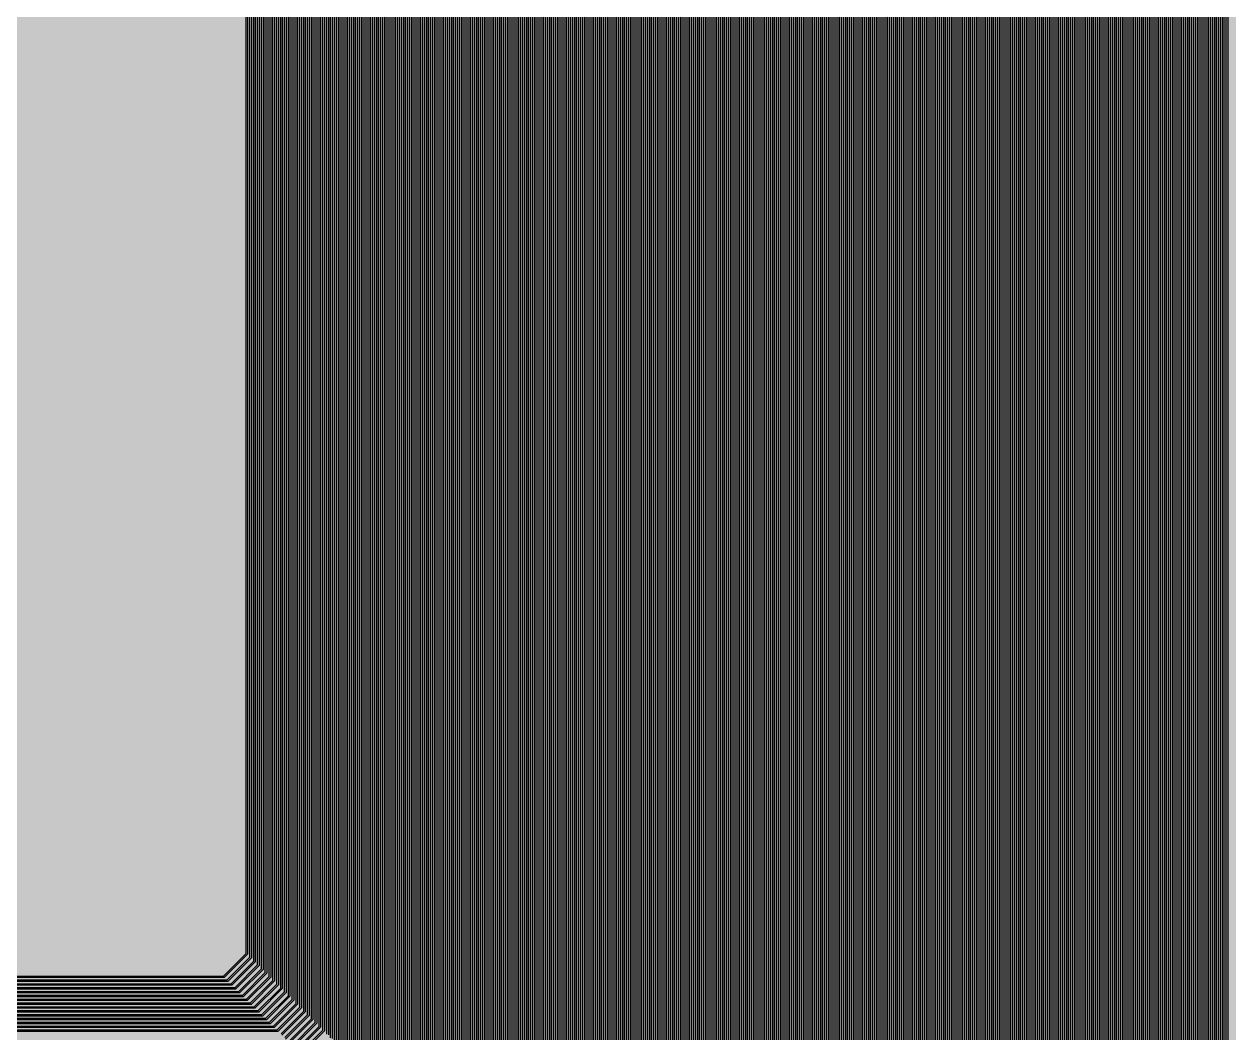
# Model space of a CAD drawing. Header units: metres. Extents: x -7220 to 10980, y -29667 to 1833.
# Drawn here: x 313 to 1880, y -19165 to -17853 of the extents above; entities that cross this region are included whole.
import ezdxf

# ---------------------------------------------------------------- set-up
doc = ezdxf.new("R2010")
doc.units = ezdxf.units.M
doc.layers.add('Metal1', color=4, linetype='CONTINUOUS')
doc.layers.add('Polyimide', color=7, linetype='CONTINUOUS')

msp = doc.modelspace()

# ---------------------------------------------------------------- hatches: boundary and pattern name
at = {"layer": 'Polyimide'}
msp.add_hatch(color=7, dxfattribs=at).paths.add_polyline_path([(4099.4, -13861.6), (4142.6, -14152.8), (4214.2, -14438.4), (4313.4, -14715.5), (4439.2, -14981.7), (4590.6, -15234.2), (4766, -15470.7), (4963.7, -15688.8), (5181.8, -15886.5), (5418.3, -16061.9), (5670.8, -16213.3), (5936.9, -16339.1), (6214.1, -16438.3), (6499.7, -16509.9), (6790.9, -16553.1), (7085, -16567.5), (9980.4, -16567.5), (10058.8, -16571.4), (10136.4, -16582.9), (10212.6, -16601.9), (10286.5, -16628.4), (10357.5, -16662), (10424.8, -16702.3), (10487.9, -16749.1), (10546.1, -16801.8), (10598.8, -16860), (10645.6, -16923), (10685.9, -16990.4), (10719.5, -17061.4), (10745.9, -17135.3), (10765, -17211.4), (10776.5, -17289.1), (10780.4, -17367.5), (10780.4, -21957.3), (10741.6, -22012.9), (10706, -22070.6), (10673.6, -22130.1), (10644.5, -22191.4), (10618.9, -22254.2), (10596.8, -22318.2), (10578.3, -22383.5), (10563.4, -22449.6), (10552.2, -22516.5), (10544.7, -22583.8), (10541, -22651.5), (10541, -22719.3), (10544.7, -22787), (10552.2, -22854.4), (10563.4, -22921.2), (10578.3, -22987.4), (10596.8, -23052.6), (10618.9, -23116.7), (10644.5, -23179.5), (10673.6, -23240.7), (10706, -23300.3), (10741.6, -23357.9), (10780.4, -23413.5), (10780.4, -28667.5), (10776.5, -28745.9), (10765, -28823.6), (10745.9, -28899.7), (10719.5, -28973.6), (10685.9, -29044.6), (10645.6, -29112), (10598.8, -29175), (10546.1, -29233.2), (10487.9, -29285.9), (10424.8, -29332.7), (10357.5, -29373), (10286.5, -29406.6), (10212.6, -29433.1), (10136.4, -29452.1), (10058.8, -29463.6), (9980.4, -29467.5), (-6219.6, -29467.5), (-6298, -29463.6), (-6375.7, -29452.1), (-6451.9, -29433.1), (-6525.8, -29406.6), (-6596.7, -29373), (-6664.1, -29332.7), (-6727.1, -29285.9), (-6785.3, -29233.2), (-6838, -29175), (-6884.8, -29112), (-6925.2, -29044.6), (-6958.7, -28973.6), (-6985.2, -28899.7), (-7004.3, -28823.6), (-7015.8, -28745.9), (-7019.6, -28667.5), (-7019.6, -23426.3), (-6979.4, -23370.1), (-6942.3, -23311.6), (-6908.7, -23251.2), (-6878.5, -23189), (-6851.8, -23125.1), (-6828.8, -23059.9), (-6809.5, -22993.4), (-6794, -22926), (-6782.4, -22857.8), (-6774.6, -22789.1), (-6770.7, -22720), (-6770.7, -22650.8), (-6774.6, -22581.8), (-6782.4, -22513), (-6794, -22444.8), (-6809.5, -22377.4), (-6828.8, -22311), (-6851.8, -22245.7), (-6878.5, -22181.9), (-6908.7, -22119.7), (-6942.3, -22059.2), (-6979.4, -22000.8), (-7019.6, -21944.5), (-7019.6, -17367.5), (-7015.8, -17289.1), (-7004.3, -17211.4), (-6985.2, -17135.3), (-6958.7, -17061.4), (-6925.2, -16990.4), (-6884.8, -16923), (-6838, -16860), (-6785.3, -16801.8), (-6727.1, -16749.1), (-6664.1, -16702.3), (-6596.7, -16662), (-6525.8, -16628.4), (-6451.9, -16601.9), (-6375.7, -16582.9), (-6298, -16571.4), (-6219.6, -16567.5), (-3314, -16567.5), (-3019.9, -16553.1), (-2728.7, -16509.9), (-2443.1, -16438.3), (-2165.9, -16339.1), (-1899.8, -16213.3), (-1647.3, -16061.9), (-1410.8, -15886.5), (-1192.7, -15688.8), (-995, -15470.7), (-819.6, -15234.2), (-668.2, -14981.7), (-542.4, -14715.5), (-443.2, -14438.4), (-371.6, -14152.8), (-328.4, -13861.6), (-314, -13567.5), (-314, -13373.5), (-317.5, -13328.1), (-327.7, -13283.8), (-344.6, -13241.5), (-367.6, -13202.3), (-396.4, -13167), (-430.1, -13136.5), (-468, -13111.4), (-509.3, -13092.3), (-509.3, -13092.3), (-578.2, -13061.3), (-642.2, -13021.2), (-700.3, -12973), (-751.3, -12917.3), (-794.4, -12855.3), (-828.7, -12788.1), (-853.7, -12716.8), (-868.9, -12642.8), (-874, -12567.5), (-868.9, -12492.2), (-853.7, -12418.2), (-828.7, -12346.9), (-794.4, -12279.7), (-751.3, -12217.7), (-700.3, -12162), (-642.2, -12113.8), (-578.2, -12073.7), (-509.3, -12042.7), (-509.3, -12042.7), (-468, -12023.6), (-430.1, -11998.5), (-396.4, -11968), (-367.6, -11932.7), (-344.6, -11893.5), (-327.7, -11851.2), (-317.5, -11806.9), (-314, -11761.5), (-314, -11074.3), (-317.5, -11028.9), (-327.7, -10984.6), (-344.6, -10942.4), (-367.6, -10903.1), (-396.4, -10867.8), (-430.1, -10837.3), (-468, -10812.2), (-509.3, -10793.2), (-509.3, -10793.2), (-578.2, -10762.1), (-642.2, -10722.1), (-700.3, -10673.8), (-751.3, -10618.1), (-794.4, -10556.1), (-828.7, -10488.9), (-853.7, -10417.6), (-868.9, -10343.7), (-874, -10268.3), (-868.9, -10193), (-853.7, -10119), (-828.7, -10047.8), (-794.4, -9980.5), (-751.3, -9918.5), (-700.3, -9862.9), (-642.2, -9814.6), (-578.2, -9774.6), (-509.3, -9743.5), (-509.3, -9743.5), (-468, -9724.5), (-430.1, -9699.4), (-396.4, -9668.8), (-367.6, -9633.5), (-344.6, -9594.3), (-327.7, -9552), (-317.5, -9507.7), (-314, -9462.4), (-314, -8775.1), (-317.5, -8729.8), (-327.7, -8685.5), (-344.6, -8643.2), (-367.6, -8604), (-396.4, -8568.7), (-430.1, -8538.1), (-468, -8513), (-509.3, -8494), (-509.3, -8494), (-578.2, -8462.9), (-642.2, -8422.9), (-700.3, -8374.6), (-751.3, -8319), (-794.4, -8257), (-828.7, -8189.7), (-853.7, -8118.5), (-868.9, -8044.5), (-874, -7969.2), (-868.9, -7893.8), (-853.7, -7819.9), (-828.7, -7748.6), (-794.4, -7681.4), (-751.3, -7619.4), (-700.3, -7563.7), (-642.2, -7515.4), (-578.2, -7475.4), (-509.3, -7444.3), (-509.3, -7444.3), (-468, -7425.3), (-430.1, -7400.2), (-396.4, -7369.7), (-367.6, -7334.4), (-344.6, -7295.1), (-327.7, -7252.9), (-317.5, -7208.6), (-314, -7163.2), (-314, -6476), (-317.5, -6430.6), (-327.7, -6386.3), (-344.6, -6344), (-367.6, -6304.8), (-396.4, -6269.5), (-430.1, -6239), (-468, -6213.9), (-509.3, -6194.8), (-509.3, -6194.8), (-578.2, -6163.8), (-642.2, -6123.7), (-700.3, -6075.5), (-751.3, -6019.8), (-794.4, -5957.8), (-828.7, -5890.6), (-853.7, -5819.3), (-868.9, -5745.3), (-874, -5670), (-868.9, -5594.7), (-853.7, -5520.7), (-828.7, -5449.4), (-794.4, -5382.2), (-751.3, -5320.2), (-700.3, -5264.5), (-642.2, -5216.3), (-578.2, -5176.2), (-509.3, -5145.2), (-509.3, -5145.2), (-468, -5126.1), (-430.1, -5101), (-396.4, -5070.5), (-367.6, -5035.2), (-344.6, -4996), (-327.7, -4953.7), (-317.5, -4909.4), (-314, -4864), (-314, 380), (-314, 1532.5), (-269, 1532.5), (-268.8, 1525.6), (-268.1, 1518.8), (-267, 1512), (-265.4, 1505.3), (-263.4, 1498.7), (-261, 1492.3), (-258.2, 1486.1), (-254.9, 1480), (-251.3, 1474.2), (-247.3, 1468.6), (-242.9, 1463.3), (-238.2, 1458.3), (-233.2, 1453.6), (-227.9, 1449.2), (-222.3, 1445.2), (-216.5, 1441.6), (-210.4, 1438.3), (-204.2, 1435.5), (-197.8, 1433.1), (-191.2, 1431.1), (-184.5, 1429.5), (-177.7, 1428.4), (-170.9, 1427.7), (-164, 1427.5), (-157.1, 1427.7), (-150.3, 1428.4), (-143.5, 1429.5), (-136.8, 1431.1), (-130.2, 1433.1), (-123.8, 1435.5), (-117.6, 1438.3), (-111.5, 1441.6), (-105.7, 1445.2), (-100.1, 1449.2), (-94.8, 1453.6), (-89.8, 1458.3), (-85.1, 1463.3), (-80.7, 1468.6), (-76.7, 1474.2), (-73.1, 1480), (-69.8, 1486.1), (-67, 1492.3), (-64.6, 1498.7), (-62.6, 1505.3), (-61, 1512), (-59.9, 1518.8), (-59.2, 1525.6), (-59, 1532.5), (1786, 1532.5), (3835, 1532.5), (3835.2, 1539), (3835.9, 1545.6), (3836.9, 1552), (3838.4, 1558.4), (3840.3, 1564.6), (3842.6, 1570.8), (3845.3, 1576.7), (3848.4, 1582.5), (3851.9, 1588.1), (3855.7, 1593.4), (3859.8, 1598.4), (3864.3, 1603.2), (3869.1, 1607.7), (3874.1, 1611.8), (3879.4, 1615.6), (3885, 1619.1), (3890.8, 1622.2), (3896.7, 1624.9), (3902.9, 1627.2), (3909.1, 1629.1), (3915.5, 1630.6), (3921.9, 1631.6), (3928.5, 1632.3), (3935, 1632.5), (3941.5, 1632.3), (3948.1, 1631.6), (3954.5, 1630.6), (3960.9, 1629.1), (3967.1, 1627.2), (3973.3, 1624.9), (3979.2, 1622.2), (3985, 1619.1), (3990.6, 1615.6), (3995.9, 1611.8), (4000.9, 1607.7), (4005.7, 1603.2), (4010.2, 1598.4), (4014.3, 1593.4), (4018.1, 1588.1), (4021.6, 1582.5), (4024.7, 1576.7), (4027.4, 1570.8), (4029.7, 1564.6), (4031.6, 1558.4), (4033.1, 1552), (4034.1, 1545.6), (4034.8, 1539), (4035, 1532.5), (4085, 1532.5), (4085, 380), (4085, 330), (4085, -4864), (4088.5, -4909.4), (4098.7, -4953.7), (4115.6, -4996), (4138.6, -5035.2), (4167.4, -5070.5), (4201.1, -5101), (4239, -5126.1), (4280.3, -5145.2), (4280.3, -5145.2), (4349.2, -5176.2), (4413.2, -5216.3), (4471.3, -5264.5), (4522.3, -5320.2), (4565.4, -5382.2), (4599.7, -5449.4), (4624.7, -5520.7), (4639.9, -5594.7), (4645, -5670), (4639.9, -5745.3), (4624.7, -5819.3), (4599.7, -5890.6), (4565.4, -5957.8), (4522.3, -6019.8), (4471.3, -6075.5), (4413.2, -6123.7), (4349.2, -6163.8), (4280.3, -6194.8), (4239, -6213.9), (4201.1, -6239), (4167.4, -6269.5), (4138.6, -6304.8), (4115.6, -6344), (4098.7, -6386.3), (4088.5, -6430.6), (4085, -6476), (4085, -13567.5), (4099.4, -13861.6)])

# ---------------------------------------------------------------- linework, layer by layer
at = {"layer": 'Metal1'}
for points in [[(673.9, -17704.2), (673.9, -18191.7), (673.9, -19132.9), (643.3, -19163.5), (-5772.5, -19163.5)], [(-5771.7, -19161.5), (642.5, -19161.5), (671.9, -19132.1), (671.9, -18191.7), (671.9, -17704.2)], [(668.9, -17704.2), (668.9, -18191.7), (668.9, -19127.9), (638.3, -19158.5), (-5767.5, -19158.5)], [(-5766.7, -19156.5), (637.5, -19156.5), (666.9, -19127.1), (666.9, -18191.7), (666.9, -17704.2)], [(663.9, -17704.2), (663.9, -18191.7), (663.9, -19122.9), (633.3, -19153.5), (-5762.5, -19153.5)], [(-5761.7, -19151.5), (632.5, -19151.5), (661.9, -19122.1), (661.9, -18191.7), (661.9, -17704.2)], [(658.9, -17704.2), (658.9, -18191.7), (658.9, -19117.9), (628.3, -19148.5), (-5757.5, -19148.5)], [(-5756.7, -19146.5), (627.5, -19146.5), (656.9, -19117.1), (656.9, -18191.7), (656.9, -17704.2)], [(653.9, -17704.2), (653.9, -18191.7), (653.9, -19112.9), (623.3, -19143.5), (-5752.5, -19143.5)], [(-5751.7, -19141.5), (622.5, -19141.5), (651.9, -19112.1), (651.9, -18191.7), (651.9, -17704.2)], [(648.9, -17704.2), (648.9, -18191.7), (648.9, -19107.9), (618.3, -19138.5), (-5747.5, -19138.5)], [(-5746.7, -19136.5), (617.5, -19136.5), (646.9, -19107.1), (646.9, -18191.7), (646.9, -17704.2)], [(643.9, -17704.2), (643.9, -18191.7), (643.9, -19102.9), (613.3, -19133.5), (-5742.5, -19133.5)], [(-5741.7, -19131.5), (612.5, -19131.5), (641.9, -19102.1), (641.9, -18191.7), (641.9, -17704.2)], [(638.9, -17704.2), (638.9, -18191.7), (638.9, -19097.9), (608.3, -19128.5), (-5737.5, -19128.5)], [(-5736.7, -19126.5), (607.5, -19126.5), (636.9, -19097.1), (636.9, -18191.7), (636.9, -17704.2)], [(633.9, -17704.2), (633.9, -18191.7), (633.9, -19092.9), (603.3, -19123.5), (-5732.5, -19123.5)], [(-5731.7, -19121.5), (602.5, -19121.5), (631.9, -19092.1), (631.9, -18191.7), (631.9, -17704.2)], [(628.9, -17704.2), (628.9, -18191.7), (628.9, -19087.9), (598.3, -19118.5), (-5727.5, -19118.5)], [(-5726.7, -19116.5), (597.5, -19116.5), (626.9, -19087.1), (626.9, -18191.7), (626.9, -17704.2)], [(623.9, -17704.2), (623.9, -18191.7), (623.9, -19082.9), (593.3, -19113.5), (-5722.5, -19113.5)], [(-5721.7, -19111.5), (592.5, -19111.5), (621.9, -19082.1), (621.9, -18191.7), (621.9, -17704.2)], [(618.9, -17704.2), (618.9, -18191.7), (618.9, -19077.9), (588.3, -19108.5), (-5717.5, -19108.5)], [(-5716.7, -19106.5), (587.5, -19106.5), (616.9, -19077.1), (616.9, -18191.7), (616.9, -17704.2)], [(613.9, -17704.2), (613.9, -18191.7), (613.9, -19072.9), (583.3, -19103.5), (-5712.5, -19103.5)], [(-5711.7, -19101.5), (582.5, -19101.5), (611.9, -19072.1), (611.9, -18191.7), (611.9, -17704.2)], [(608.9, -17704.2), (608.9, -18191.7), (608.9, -19067.9), (578.3, -19098.5), (-5707.5, -19098.5)], [(-5706.7, -19096.5), (577.5, -19096.5), (606.9, -19067.1), (606.9, -18191.7), (606.9, -17704.2)], [(603.9, -17704.2), (603.9, -18191.7), (603.9, -19062.9), (573.3, -19093.5), (-5702.5, -19093.5)], [(-5701.7, -19091.5), (572.5, -19091.5), (601.9, -19062.1), (601.9, -18191.7), (601.9, -17704.2)], [(647.5, -19166.5), (676.9, -19137.1), (676.9, -18191.7), (676.9, -17704.2)], [(678.9, -17704.2), (678.9, -18191.7), (678.9, -19137.9), (648.3, -19168.5)], [(652.5, -19171.5), (681.9, -19142.1), (681.9, -18191.7), (681.9, -17704.2)], [(683.9, -17704.2), (683.9, -18191.7), (683.9, -19142.9), (653.3, -19173.5)], [(657.5, -19176.5), (686.9, -19147.1), (686.9, -18191.7), (686.9, -17704.2)], [(688.9, -17704.2), (688.9, -18191.7), (688.9, -19147.9), (658.3, -19178.5)], [(662.5, -19181.5), (691.9, -19152.1), (691.9, -18191.7), (691.9, -17704.2)], [(693.9, -17704.2), (693.9, -18191.7), (693.9, -19152.9), (663.3, -19183.5)], [(667.5, -19186.5), (696.9, -19157.1), (696.9, -18191.7), (696.9, -17704.2)], [(698.9, -17704.2), (698.9, -18191.7), (698.9, -19157.9), (668.3, -19188.5)], [(672.5, -19191.5), (701.9, -19162.1), (701.9, -18191.7), (701.9, -17704.2)], [(703.9, -17704.2), (703.9, -18191.7), (703.9, -19162.9), (673.3, -19193.5)], [(706.9, -19167.1), (706.9, -18191.7), (706.9, -17704.2)], [(708.9, -17704.2), (708.9, -18191.7), (708.9, -19167.9)], [(711.9, -19172.1), (711.9, -18191.7), (711.9, -17704.2)], [(713.9, -17704.2), (713.9, -18191.7), (713.9, -19172.9)], [(716.9, -19177.1), (716.9, -18191.7), (716.9, -17704.2)], [(718.9, -17704.2), (718.9, -18191.7), (718.9, -19177.9)], [(721.9, -19182.1), (721.9, -18191.7), (721.9, -17704.2)], [(723.9, -17704.2), (723.9, -18191.7), (723.9, -19182.9)], [(726.9, -19187.1), (726.9, -18191.7), (726.9, -17704.2)], [(728.9, -17704.2), (728.9, -18191.7), (728.9, -19187.9)], [(731.9, -19192.1), (731.9, -18191.7), (731.9, -17704.2)], [(733.9, -17704.2), (733.9, -18191.7), (733.9, -19192.9)], [(736.9, -19197.1), (736.9, -18191.7), (736.9, -17704.2)], [(738.9, -17704.2), (738.9, -18191.7), (738.9, -19197.9)], [(741.9, -19202.1), (741.9, -18191.7), (741.9, -17704.2)], [(743.9, -17704.2), (743.9, -18191.7), (743.9, -19202.9)], [(746.9, -19207.1), (746.9, -18191.7), (746.9, -17704.2)], [(748.9, -17704.2), (748.9, -18191.7), (748.9, -19207.9)], [(751.9, -19212.1), (751.9, -18191.7), (751.9, -17704.2)], [(753.9, -17704.2), (753.9, -18191.7), (753.9, -19212.9)], [(756.9, -19217.1), (756.9, -18191.7), (756.9, -17704.2)], [(758.9, -17704.2), (758.9, -18191.7), (758.9, -19217.9)], [(761.9, -19222.1), (761.9, -18191.7), (761.9, -17704.2)], [(763.9, -17704.2), (763.9, -18191.7), (763.9, -19222.9)], [(766.9, -19227.1), (766.9, -18191.7), (766.9, -17704.2)], [(768.9, -17704.2), (768.9, -18191.7), (768.9, -19227.9)], [(771.9, -19232.1), (771.9, -18191.7), (771.9, -17704.2)], [(773.9, -17704.2), (773.9, -18191.7), (773.9, -19232.9)], [(776.9, -19237.1), (776.9, -18191.7), (776.9, -17704.2)], [(778.9, -17704.2), (778.9, -18191.7), (778.9, -19237.9)], [(781.9, -19242.1), (781.9, -18191.7), (781.9, -17704.2)], [(783.9, -17704.2), (783.9, -18191.7), (783.9, -19242.9)], [(786.9, -19247.1), (786.9, -18191.7), (786.9, -17704.2)], [(788.9, -17704.2), (788.9, -18191.7), (788.9, -19247.9)], [(791.9, -19252.1), (791.9, -18191.7), (791.9, -17704.2)], [(793.9, -17704.2), (793.9, -18191.7), (793.9, -19252.9)], [(796.9, -19257.1), (796.9, -18191.7), (796.9, -17704.2)], [(798.9, -17704.2), (798.9, -18191.7), (798.9, -19257.9)], [(801.9, -19262.1), (801.9, -18191.7), (801.9, -17704.2)], [(803.9, -17704.2), (803.9, -18191.7), (803.9, -19262.9)], [(806.9, -19267.1), (806.9, -18191.7), (806.9, -17704.2)], [(808.9, -17704.2), (808.9, -18191.7), (808.9, -19267.9)], [(811.9, -19272.1), (811.9, -18191.7), (811.9, -17704.2)], [(813.9, -17704.2), (813.9, -18191.7), (813.9, -19272.9)], [(816.9, -19277.1), (816.9, -18191.7), (816.9, -17704.2)], [(818.9, -17704.2), (818.9, -18191.7), (818.9, -19277.9)], [(821.9, -19282.1), (821.9, -18191.7), (821.9, -17704.2)], [(823.9, -17704.2), (823.9, -18191.7), (823.9, -19282.9)], [(826.9, -19287.1), (826.9, -18191.7), (826.9, -17704.2)], [(828.9, -17704.2), (828.9, -18191.7), (828.9, -19287.9)], [(831.9, -19292.1), (831.9, -18191.7), (831.9, -17704.2)], [(833.9, -17704.2), (833.9, -18191.7), (833.9, -19292.9)], [(836.9, -19297.1), (836.9, -18191.7), (836.9, -17704.2)], [(838.9, -17704.2), (838.9, -18191.7), (838.9, -19297.9)], [(841.9, -19302.1), (841.9, -18191.7), (841.9, -17704.2)], [(843.9, -17704.2), (843.9, -18191.7), (843.9, -19302.9)], [(846.9, -19307.1), (846.9, -18191.7), (846.9, -17704.2)], [(848.9, -17704.2), (848.9, -18191.7), (848.9, -19307.9)], [(851.9, -19312.1), (851.9, -18191.7), (851.9, -17704.2)], [(853.9, -17704.2), (853.9, -18191.7), (853.9, -19312.9)], [(856.9, -19317.1), (856.9, -18191.7), (856.9, -17704.2)], [(858.9, -17704.2), (858.9, -18191.7), (858.9, -19317.9)], [(861.9, -19322.1), (861.9, -18191.7), (861.9, -17704.2)], [(863.9, -17704.2), (863.9, -18191.7), (863.9, -19322.9)], [(866.9, -19327.1), (866.9, -18191.7), (866.9, -17704.2)], [(868.9, -17704.2), (868.9, -18191.7), (868.9, -19327.9)], [(871.9, -19332.1), (871.9, -18191.7), (871.9, -17704.2)], [(873.9, -17704.2), (873.9, -18191.7), (873.9, -19332.9)], [(876.9, -19337.1), (876.9, -18191.7), (876.9, -17704.2)], [(878.9, -17704.2), (878.9, -18191.7), (878.9, -19337.9)], [(881.9, -19342.1), (881.9, -18191.7), (881.9, -17704.2)], [(883.9, -17704.2), (883.9, -18191.7), (883.9, -19342.9)], [(886.9, -19347.1), (886.9, -18191.7), (886.9, -17704.2)], [(888.9, -17704.2), (888.9, -18191.7), (888.9, -19347.9)], [(891.9, -19352.1), (891.9, -18191.7), (891.9, -17704.2)], [(893.9, -17704.2), (893.9, -18191.7), (893.9, -19352.9)], [(896.9, -19357.1), (896.9, -18191.7), (896.9, -17704.2)], [(898.9, -17704.2), (898.9, -18191.7), (898.9, -19357.9)], [(901.9, -19362.1), (901.9, -18191.7), (901.9, -17704.2)], [(903.9, -17704.2), (903.9, -18191.7), (903.9, -19362.9)], [(906.9, -19367.1), (906.9, -18191.7), (906.9, -17704.2)], [(908.9, -17704.2), (908.9, -18191.7), (908.9, -19367.9)], [(911.9, -19372.1), (911.9, -18191.7), (911.9, -17704.2)], [(913.9, -17704.2), (913.9, -18191.7), (913.9, -19372.9)], [(916.9, -19377.1), (916.9, -18191.7), (916.9, -17704.2)], [(918.9, -17704.2), (918.9, -18191.7), (918.9, -19377.9)], [(921.9, -22062.1), (921.9, -18191.7), (921.9, -17704.2)], [(923.9, -17704.2), (923.9, -18191.7), (923.9, -22062.9)], [(926.9, -22067.1), (926.9, -18191.7), (926.9, -17704.2)], [(928.9, -17704.2), (928.9, -18191.7), (928.9, -22067.9)], [(931.9, -22072.1), (931.9, -18191.7), (931.9, -17704.2)], [(933.9, -17704.2), (933.9, -18191.7), (933.9, -22072.9)], [(936.9, -22077.1), (936.9, -18191.7), (936.9, -17704.2)], [(938.9, -17704.2), (938.9, -18191.7), (938.9, -22077.9)], [(941.9, -22082.1), (941.9, -18191.7), (941.9, -17704.2)], [(943.9, -17704.2), (943.9, -18191.7), (943.9, -22082.9)], [(946.9, -22087.1), (946.9, -18191.7), (946.9, -17704.2)], [(948.9, -17704.2), (948.9, -18191.7), (948.9, -22087.9)], [(951.9, -22092.1), (951.9, -18191.7), (951.9, -17704.2)], [(953.9, -17704.2), (953.9, -18191.7), (953.9, -22092.9)], [(956.9, -22097.1), (956.9, -18191.7), (956.9, -17704.2)], [(958.9, -17704.2), (958.9, -18191.7), (958.9, -22097.9)], [(961.9, -22102.1), (961.9, -18191.7), (961.9, -17704.2)], [(963.9, -17704.2), (963.9, -18191.7), (963.9, -22102.9)], [(966.9, -22107.1), (966.9, -18191.7), (966.9, -17704.2)], [(968.9, -17704.2), (968.9, -18191.7), (968.9, -22107.9)], [(971.9, -22112.1), (971.9, -18191.7), (971.9, -17704.2)], [(973.9, -17704.2), (973.9, -18191.7), (973.9, -22112.9)], [(976.9, -22117.1), (976.9, -18191.7), (976.9, -17704.2)], [(978.9, -17704.2), (978.9, -18191.7), (978.9, -22117.9)], [(981.9, -22122.1), (981.9, -18191.7), (981.9, -17704.2)], [(983.9, -17704.2), (983.9, -18191.7), (983.9, -22122.9)], [(986.9, -22127.1), (986.9, -18191.7), (986.9, -17704.2)], [(988.9, -17704.2), (988.9, -18191.7), (988.9, -22127.9)], [(991.9, -22132.1), (991.9, -18191.7), (991.9, -17704.2)], [(993.9, -17704.2), (993.9, -18191.7), (993.9, -22132.9)], [(996.9, -22137.1), (996.9, -18191.7), (996.9, -17704.2)], [(998.9, -17704.2), (998.9, -18191.7), (998.9, -22137.9)], [(1001.9, -22142.1), (1001.9, -18191.7), (1001.9, -17704.2)], [(1003.9, -17704.2), (1003.9, -18191.7), (1003.9, -22142.9)], [(1006.9, -22147.1), (1006.9, -18191.7), (1006.9, -17704.2)], [(1008.9, -17704.2), (1008.9, -18191.7), (1008.9, -22147.9)], [(1011.9, -22152.1), (1011.9, -18191.7), (1011.9, -17704.2)], [(1013.9, -17704.2), (1013.9, -18191.7), (1013.9, -22152.9)], [(1016.9, -22157.1), (1016.9, -18191.7), (1016.9, -17704.2)], [(1018.9, -17704.2), (1018.9, -18191.7), (1018.9, -22157.9)], [(1021.9, -22162.1), (1021.9, -18191.7), (1021.9, -17704.2)], [(1023.9, -17704.2), (1023.9, -18191.7), (1023.9, -22162.9)], [(1026.9, -22167.1), (1026.9, -18191.7), (1026.9, -17704.2)], [(1028.9, -17704.2), (1028.9, -18191.7), (1028.9, -22167.9)], [(1031.9, -22172.1), (1031.9, -18191.7), (1031.9, -17704.2)], [(1033.9, -17704.2), (1033.9, -18191.7), (1033.9, -22172.9)], [(1036.9, -22177.1), (1036.9, -18191.7), (1036.9, -17704.2)], [(1038.9, -17704.2), (1038.9, -18191.7), (1038.9, -22177.9)], [(1041.9, -22182.1), (1041.9, -18191.7), (1041.9, -17704.2)], [(1043.9, -17704.2), (1043.9, -18191.7), (1043.9, -22182.9)], [(1046.9, -22187.1), (1046.9, -18191.7), (1046.9, -17704.2)], [(1048.9, -17704.2), (1048.9, -18191.7), (1048.9, -22187.9)], [(1051.9, -22192.1), (1051.9, -18191.7), (1051.9, -17704.2)], [(1053.9, -17704.2), (1053.9, -18191.7), (1053.9, -22192.9)], [(1056.9, -22197.1), (1056.9, -18191.7), (1056.9, -17704.2)], [(1058.9, -17704.2), (1058.9, -18191.7), (1058.9, -22197.9)], [(1061.9, -22202.1), (1061.9, -18191.7), (1061.9, -17704.2)], [(1063.9, -17704.2), (1063.9, -18191.7), (1063.9, -22202.9)], [(1066.9, -22207.1), (1066.9, -18191.7), (1066.9, -17704.2)], [(1068.9, -17704.2), (1068.9, -18191.7), (1068.9, -22207.9)], [(1071.9, -22212.1), (1071.9, -18191.7), (1071.9, -17704.2)], [(1073.9, -17704.2), (1073.9, -18191.7), (1073.9, -22212.9)], [(1076.9, -22217.1), (1076.9, -18191.7), (1076.9, -17704.2)], [(1078.9, -17704.2), (1078.9, -18191.7), (1078.9, -22217.9)], [(1081.9, -22222.1), (1081.9, -18191.7), (1081.9, -17704.2)], [(1083.9, -17704.2), (1083.9, -18191.7), (1083.9, -22222.9)], [(1086.9, -22227.1), (1086.9, -18191.7), (1086.9, -17704.2)], [(1088.9, -17704.2), (1088.9, -18191.7), (1088.9, -22227.9)], [(1091.9, -22232.1), (1091.9, -18191.7), (1091.9, -17704.2)], [(1093.9, -17704.2), (1093.9, -18191.7), (1093.9, -22232.9)], [(1096.9, -22237.1), (1096.9, -18191.7), (1096.9, -17704.2)], [(1098.9, -17704.2), (1098.9, -18191.7), (1098.9, -22237.9)], [(1101.9, -22242.1), (1101.9, -18191.7), (1101.9, -17704.2)], [(1103.9, -17704.2), (1103.9, -18191.7), (1103.9, -22242.9)], [(1106.9, -22247.1), (1106.9, -18191.7), (1106.9, -17704.2)], [(1108.9, -17704.2), (1108.9, -18191.7), (1108.9, -22247.9)], [(1111.9, -22252.1), (1111.9, -18191.7), (1111.9, -17704.2)], [(1113.9, -17704.2), (1113.9, -18191.7), (1113.9, -22252.9)], [(1116.9, -22257.1), (1116.9, -18191.7), (1116.9, -17704.2)], [(1118.9, -17704.2), (1118.9, -18191.7), (1118.9, -22257.9)], [(1121.9, -22262.1), (1121.9, -18191.7), (1121.9, -17704.2)], [(1123.9, -17704.2), (1123.9, -18191.7), (1123.9, -22262.9)], [(1126.9, -22267.1), (1126.9, -18191.7), (1126.9, -17704.2)], [(1128.9, -17704.2), (1128.9, -18191.7), (1128.9, -22267.9)], [(1131.9, -22272.1), (1131.9, -18191.7), (1131.9, -17704.2)], [(1133.9, -17704.2), (1133.9, -18191.7), (1133.9, -22272.9)], [(1136.9, -22277.1), (1136.9, -18191.7), (1136.9, -17704.2)], [(1138.9, -17704.2), (1138.9, -18191.7), (1138.9, -22277.9)], [(1141.9, -22282.1), (1141.9, -18191.7), (1141.9, -17704.2)], [(1143.9, -17704.2), (1143.9, -18191.7), (1143.9, -22282.9)], [(1146.9, -22287.1), (1146.9, -18191.7), (1146.9, -17704.2)], [(1148.9, -17704.2), (1148.9, -18191.7), (1148.9, -22287.9)], [(1151.9, -22292.1), (1151.9, -18191.7), (1151.9, -17704.2)], [(1153.9, -17704.2), (1153.9, -18191.7), (1153.9, -22292.9)], [(1156.9, -22297.1), (1156.9, -18191.7), (1156.9, -17704.2)], [(1158.9, -17704.2), (1158.9, -18191.7), (1158.9, -22297.9)], [(1161.9, -22302.1), (1161.9, -18191.7), (1161.9, -17704.2)], [(1163.9, -17704.2), (1163.9, -18191.7), (1163.9, -22302.9)], [(1166.9, -22307.1), (1166.9, -18191.7), (1166.9, -17704.2)], [(1168.9, -17704.2), (1168.9, -18191.7), (1168.9, -22307.9)], [(1171.9, -22312.1), (1171.9, -18191.7), (1171.9, -17704.2)], [(1173.9, -17704.2), (1173.9, -18191.7), (1173.9, -22312.9)], [(1176.9, -22317.1), (1176.9, -18191.7), (1176.9, -17704.2)], [(1178.9, -17704.2), (1178.9, -18191.7), (1178.9, -22317.9)], [(1181.9, -22322.1), (1181.9, -18191.7), (1181.9, -17704.2)], [(1183.9, -17704.2), (1183.9, -18191.7), (1183.9, -22322.9)], [(1186.9, -22327.1), (1186.9, -18191.7), (1186.9, -17704.2)], [(1188.9, -17704.2), (1188.9, -18191.7), (1188.9, -22327.9)], [(1191.9, -22332.1), (1191.9, -18191.7), (1191.9, -17704.2)], [(1193.9, -17704.2), (1193.9, -18191.7), (1193.9, -22332.9)], [(1196.9, -22337.1), (1196.9, -18191.7), (1196.9, -17704.2)], [(1198.9, -17704.2), (1198.9, -18191.7), (1198.9, -22337.9)], [(1201.9, -22342.1), (1201.9, -18191.7), (1201.9, -17704.2)], [(1203.9, -17704.2), (1203.9, -18191.7), (1203.9, -22342.9)], [(1206.9, -22347.1), (1206.9, -18191.7), (1206.9, -17704.2)], [(1208.9, -17704.2), (1208.9, -18191.7), (1208.9, -22347.9)], [(1211.9, -22352.1), (1211.9, -18191.7), (1211.9, -17704.2)], [(1213.9, -17704.2), (1213.9, -18191.7), (1213.9, -22352.9)], [(1216.9, -22357.1), (1216.9, -18191.7), (1216.9, -17704.2)], [(1218.9, -17704.2), (1218.9, -18191.7), (1218.9, -22357.9)], [(1221.9, -22362.1), (1221.9, -18191.7), (1221.9, -17704.2)], [(1223.9, -17704.2), (1223.9, -18191.7), (1223.9, -22362.9)], [(1226.9, -22367.1), (1226.9, -18191.7), (1226.9, -17704.2)], [(1228.9, -17704.2), (1228.9, -18191.7), (1228.9, -22367.9)], [(1231.9, -22372.1), (1231.9, -18191.7), (1231.9, -17704.2)], [(1233.9, -17704.2), (1233.9, -18191.7), (1233.9, -22372.9)], [(1236.9, -22377.1), (1236.9, -18191.7), (1236.9, -17704.2)], [(1238.9, -17704.2), (1238.9, -18191.7), (1238.9, -22377.9)], [(1241.9, -25062.1), (1241.9, -18191.7), (1241.9, -17704.2)], [(1243.9, -17704.2), (1243.9, -18191.7), (1243.9, -25062.9)], [(1246.9, -25067.1), (1246.9, -18191.7), (1246.9, -17704.2)], [(1248.9, -17704.2), (1248.9, -18191.7), (1248.9, -25067.9)], [(1251.9, -25072.1), (1251.9, -18191.7), (1251.9, -17704.2)], [(1253.9, -17704.2), (1253.9, -18191.7), (1253.9, -25072.9)], [(1256.9, -25077.1), (1256.9, -18191.7), (1256.9, -17704.2)], [(1258.9, -17704.2), (1258.9, -18191.7), (1258.9, -25077.9)], [(1261.9, -25082.1), (1261.9, -18191.7), (1261.9, -17704.2)], [(1263.9, -17704.2), (1263.9, -18191.7), (1263.9, -25082.9)], [(1266.9, -25087.1), (1266.9, -18191.7), (1266.9, -17704.2)], [(1268.9, -17704.2), (1268.9, -18191.7), (1268.9, -25087.9)], [(1271.9, -25092.1), (1271.9, -18191.7), (1271.9, -17704.2)], [(1273.9, -17704.2), (1273.9, -18191.7), (1273.9, -25092.9)], [(1276.9, -25097.1), (1276.9, -18191.7), (1276.9, -17704.2)], [(1278.9, -17704.2), (1278.9, -18191.7), (1278.9, -25097.9)], [(1281.9, -25102.1), (1281.9, -18191.7), (1281.9, -17704.2)], [(1283.9, -17704.2), (1283.9, -18191.7), (1283.9, -25102.9)], [(1286.9, -25107.1), (1286.9, -18191.7), (1286.9, -17704.2)], [(1288.9, -17704.2), (1288.9, -18191.7), (1288.9, -25107.9)], [(1291.9, -25112.1), (1291.9, -18191.7), (1291.9, -17704.2)], [(1293.9, -17704.2), (1293.9, -18191.7), (1293.9, -25112.9)], [(1296.9, -25117.1), (1296.9, -18191.7), (1296.9, -17704.2)], [(1298.9, -17704.2), (1298.9, -18191.7), (1298.9, -25117.9)], [(1301.9, -25122.1), (1301.9, -18191.7), (1301.9, -17704.2)], [(1303.9, -17704.2), (1303.9, -18191.7), (1303.9, -25122.9)], [(1306.9, -25127.1), (1306.9, -18191.7), (1306.9, -17704.2)], [(1308.9, -17704.2), (1308.9, -18191.7), (1308.9, -25127.9)], [(1311.9, -25132.1), (1311.9, -18191.7), (1311.9, -17704.2)], [(1313.9, -17704.2), (1313.9, -18191.7), (1313.9, -25132.9)], [(1316.9, -25137.1), (1316.9, -18191.7), (1316.9, -17704.2)], [(1318.9, -17704.2), (1318.9, -18191.7), (1318.9, -25137.9)], [(1321.9, -25142.1), (1321.9, -18191.7), (1321.9, -17704.2)], [(1323.9, -17704.2), (1323.9, -18191.7), (1323.9, -25142.9)], [(1326.9, -25147.1), (1326.9, -18191.7), (1326.9, -17704.2)], [(1328.9, -17704.2), (1328.9, -18191.7), (1328.9, -25147.9)], [(1331.9, -25152.1), (1331.9, -18191.7), (1331.9, -17704.2)], [(1333.9, -17704.2), (1333.9, -18191.7), (1333.9, -25152.9)], [(1336.9, -25157.1), (1336.9, -18191.7), (1336.9, -17704.2)], [(1338.9, -17704.2), (1338.9, -18191.7), (1338.9, -25157.9)], [(1341.9, -25162.1), (1341.9, -18191.7), (1341.9, -17704.2)], [(1343.9, -17704.2), (1343.9, -18191.7), (1343.9, -25162.9)], [(1346.9, -25167.1), (1346.9, -18191.7), (1346.9, -17704.2)], [(1348.9, -17704.2), (1348.9, -18191.7), (1348.9, -25167.9)], [(1351.9, -25172.1), (1351.9, -18191.7), (1351.9, -17704.2)], [(1353.9, -17704.2), (1353.9, -18191.7), (1353.9, -25172.9)], [(1356.9, -25177.1), (1356.9, -18191.7), (1356.9, -17704.2)], [(1358.9, -17704.2), (1358.9, -18191.7), (1358.9, -25177.9)], [(1361.9, -25182.1), (1361.9, -18191.7), (1361.9, -17704.2)], [(1363.9, -17704.2), (1363.9, -18191.7), (1363.9, -25182.9)], [(1366.9, -25187.1), (1366.9, -18191.7), (1366.9, -17704.2)], [(1368.9, -17704.2), (1368.9, -18191.7), (1368.9, -25187.9)], [(1371.9, -25192.1), (1371.9, -18191.7), (1371.9, -17704.2)], [(1373.9, -17704.2), (1373.9, -18191.7), (1373.9, -25192.9)], [(1376.9, -25197.1), (1376.9, -18191.7), (1376.9, -17704.2)], [(1378.9, -17704.2), (1378.9, -18191.7), (1378.9, -25197.9)], [(1381.9, -25202.1), (1381.9, -18191.7), (1381.9, -17704.2)], [(1383.9, -17704.2), (1383.9, -18191.7), (1383.9, -25202.9)], [(1386.9, -25207.1), (1386.9, -18191.7), (1386.9, -17704.2)], [(1388.9, -17704.2), (1388.9, -18191.7), (1388.9, -25207.9)], [(1391.9, -25212.1), (1391.9, -18191.7), (1391.9, -17704.2)], [(1393.9, -17704.2), (1393.9, -18191.7), (1393.9, -25212.9)], [(1396.9, -25217.1), (1396.9, -18191.7), (1396.9, -17704.2)], [(1398.9, -17704.2), (1398.9, -18191.7), (1398.9, -25217.9)], [(1401.9, -25222.1), (1401.9, -18191.7), (1401.9, -17704.2)], [(1403.9, -17704.2), (1403.9, -18191.7), (1403.9, -25222.9)], [(1406.9, -25227.1), (1406.9, -18191.7), (1406.9, -17704.2)], [(1408.9, -17704.2), (1408.9, -18191.7), (1408.9, -25227.9)], [(1411.9, -25232.1), (1411.9, -18191.7), (1411.9, -17704.2)], [(1413.9, -17704.2), (1413.9, -18191.7), (1413.9, -25232.9)], [(1416.9, -25237.1), (1416.9, -18191.7), (1416.9, -17704.2)], [(1418.9, -17704.2), (1418.9, -18191.7), (1418.9, -25237.9)], [(1421.9, -25242.1), (1421.9, -18191.7), (1421.9, -17704.2)], [(1423.9, -17704.2), (1423.9, -18191.7), (1423.9, -25242.9)], [(1426.9, -25247.1), (1426.9, -18191.7), (1426.9, -17704.2)], [(1428.9, -17704.2), (1428.9, -18191.7), (1428.9, -25247.9)], [(1431.9, -25252.1), (1431.9, -18191.7), (1431.9, -17704.2)], [(1433.9, -17704.2), (1433.9, -18191.7), (1433.9, -25252.9)], [(1436.9, -25257.1), (1436.9, -18191.7), (1436.9, -17704.2)], [(1438.9, -17704.2), (1438.9, -18191.7), (1438.9, -25257.9)], [(1441.9, -25262.1), (1441.9, -18191.7), (1441.9, -17704.2)], [(1443.9, -17704.2), (1443.9, -18191.7), (1443.9, -25262.9)], [(1446.9, -25267.1), (1446.9, -18191.7), (1446.9, -17704.2)], [(1448.9, -17704.2), (1448.9, -18191.7), (1448.9, -25267.9)], [(1451.9, -25272.1), (1451.9, -18191.7), (1451.9, -17704.2)], [(1453.9, -17704.2), (1453.9, -18191.7), (1453.9, -25272.9)], [(1456.9, -25277.1), (1456.9, -18191.7), (1456.9, -17704.2)], [(1458.9, -17704.2), (1458.9, -18191.7), (1458.9, -25277.9)], [(1461.9, -25282.1), (1461.9, -18191.7), (1461.9, -17704.2)], [(1463.9, -17704.2), (1463.9, -18191.7), (1463.9, -25282.9)], [(1466.9, -25287.1), (1466.9, -18191.7), (1466.9, -17704.2)], [(1468.9, -17704.2), (1468.9, -18191.7), (1468.9, -25287.9)], [(1471.9, -25292.1), (1471.9, -18191.7), (1471.9, -17704.2)], [(1473.9, -17704.2), (1473.9, -18191.7), (1473.9, -25292.9)], [(1476.9, -25297.1), (1476.9, -18191.7), (1476.9, -17704.2)], [(1478.9, -17704.2), (1478.9, -18191.7), (1478.9, -25297.9)], [(1481.9, -25302.1), (1481.9, -18191.7), (1481.9, -17704.2)], [(1483.9, -17704.2), (1483.9, -18191.7), (1483.9, -25302.9)], [(1486.9, -25307.1), (1486.9, -18191.7), (1486.9, -17704.2)], [(1488.9, -17704.2), (1488.9, -18191.7), (1488.9, -25307.9)], [(1491.9, -25312.1), (1491.9, -18191.7), (1491.9, -17704.2)], [(1493.9, -17704.2), (1493.9, -18191.7), (1493.9, -25312.9)], [(1496.9, -25317.1), (1496.9, -18191.7), (1496.9, -17704.2)], [(1498.9, -17704.2), (1498.9, -18191.7), (1498.9, -25317.9)], [(1501.9, -25322.1), (1501.9, -18191.7), (1501.9, -17704.2)], [(1503.9, -17704.2), (1503.9, -18191.7), (1503.9, -25322.9)], [(1506.9, -25327.1), (1506.9, -18191.7), (1506.9, -17704.2)], [(1508.9, -17704.2), (1508.9, -18191.7), (1508.9, -25327.9)], [(1511.9, -25332.1), (1511.9, -18191.7), (1511.9, -17704.2)], [(1513.9, -17704.2), (1513.9, -18191.7), (1513.9, -25332.9)], [(1516.9, -25337.1), (1516.9, -18191.7), (1516.9, -17704.2)], [(1518.9, -17704.2), (1518.9, -18191.7), (1518.9, -25337.9)], [(1521.9, -25342.1), (1521.9, -18191.7), (1521.9, -17704.2)], [(1523.9, -17704.2), (1523.9, -18191.7), (1523.9, -25342.9)], [(1526.9, -25347.1), (1526.9, -18191.7), (1526.9, -17704.2)], [(1528.9, -17704.2), (1528.9, -18191.7), (1528.9, -25347.9)], [(1531.9, -25352.1), (1531.9, -18191.7), (1531.9, -17704.2)], [(1533.9, -17704.2), (1533.9, -18191.7), (1533.9, -25352.9)], [(1536.9, -25357.1), (1536.9, -18191.7), (1536.9, -17704.2)], [(1538.9, -17704.2), (1538.9, -18191.7), (1538.9, -25357.9)], [(1541.9, -25362.1), (1541.9, -18191.7), (1541.9, -17704.2)], [(1543.9, -17704.2), (1543.9, -18191.7), (1543.9, -25362.9)], [(1546.9, -25367.1), (1546.9, -18191.7), (1546.9, -17704.2)], [(1548.9, -17704.2), (1548.9, -18191.7), (1548.9, -25367.9)], [(1551.9, -25372.1), (1551.9, -18191.7), (1551.9, -17704.2)], [(1553.9, -17704.2), (1553.9, -18191.7), (1553.9, -25372.9)], [(1556.9, -25377.1), (1556.9, -18191.7), (1556.9, -17704.2)], [(1558.9, -17704.2), (1558.9, -18191.7), (1558.9, -25377.9)], [(1561.9, -28062.1), (1561.9, -18191.7), (1561.9, -17704.2)], [(1563.9, -17704.2), (1563.9, -18191.7), (1563.9, -28062.9)], [(1566.9, -28067.1), (1566.9, -18191.7), (1566.9, -17704.2)], [(1568.9, -17704.2), (1568.9, -18191.7), (1568.9, -28067.9)], [(1571.9, -28072.1), (1571.9, -18191.7), (1571.9, -17704.2)], [(1573.9, -17704.2), (1573.9, -18191.7), (1573.9, -28072.9)], [(1576.9, -28077.1), (1576.9, -18191.7), (1576.9, -17704.2)], [(1578.9, -17704.2), (1578.9, -18191.7), (1578.9, -28077.9)], [(1581.9, -28082.1), (1581.9, -18191.7), (1581.9, -17704.2)], [(1583.9, -17704.2), (1583.9, -18191.7), (1583.9, -28082.9)], [(1586.9, -28087.1), (1586.9, -18191.7), (1586.9, -17704.2)], [(1588.9, -17704.2), (1588.9, -18191.7), (1588.9, -28087.9)], [(1591.9, -28092.1), (1591.9, -18191.7), (1591.9, -17704.2)], [(1593.9, -17704.2), (1593.9, -18191.7), (1593.9, -28092.9)], [(1596.9, -28097.1), (1596.9, -18191.7), (1596.9, -17704.2)], [(1598.9, -17704.2), (1598.9, -18191.7), (1598.9, -28097.9)], [(1601.9, -28102.1), (1601.9, -18191.7), (1601.9, -17704.2)], [(1603.9, -17704.2), (1603.9, -18191.7), (1603.9, -28102.9)], [(1606.9, -28107.1), (1606.9, -18191.7), (1606.9, -17704.2)], [(1608.9, -17704.2), (1608.9, -18191.7), (1608.9, -28107.9)], [(1611.9, -28112.1), (1611.9, -18191.7), (1611.9, -17704.2)], [(1613.9, -17704.2), (1613.9, -18191.7), (1613.9, -28112.9)], [(1616.9, -28117.1), (1616.9, -18191.7), (1616.9, -17704.2)], [(1618.9, -17704.2), (1618.9, -18191.7), (1618.9, -28117.9)], [(1621.9, -28122.1), (1621.9, -18191.7), (1621.9, -17704.2)], [(1623.9, -17704.2), (1623.9, -18191.7), (1623.9, -28122.9)], [(1626.9, -28127.1), (1626.9, -18191.7), (1626.9, -17704.2)], [(1628.9, -17704.2), (1628.9, -18191.7), (1628.9, -28127.9)], [(1631.9, -28132.1), (1631.9, -18191.7), (1631.9, -17704.2)], [(1633.9, -17704.2), (1633.9, -18191.7), (1633.9, -28132.9)], [(1636.9, -28137.1), (1636.9, -18191.7), (1636.9, -17704.2)], [(1638.9, -17704.2), (1638.9, -18191.7), (1638.9, -28137.9)], [(1641.9, -28142.1), (1641.9, -18191.7), (1641.9, -17704.2)], [(1643.9, -17704.2), (1643.9, -18191.7), (1643.9, -28142.9)], [(1646.9, -28147.1), (1646.9, -18191.7), (1646.9, -17704.2)], [(1648.9, -17704.2), (1648.9, -18191.7), (1648.9, -28147.9)], [(1651.9, -28152.1), (1651.9, -18191.7), (1651.9, -17704.2)], [(1653.9, -17704.2), (1653.9, -18191.7), (1653.9, -28152.9)], [(1656.9, -28157.1), (1656.9, -18191.7), (1656.9, -17704.2)], [(1658.9, -17704.2), (1658.9, -18191.7), (1658.9, -28157.9)], [(1661.9, -28162.1), (1661.9, -18191.7), (1661.9, -17704.2)], [(1663.9, -17704.2), (1663.9, -18191.7), (1663.9, -28162.9)], [(1666.9, -28167.1), (1666.9, -18191.7), (1666.9, -17704.2)], [(1668.9, -17704.2), (1668.9, -18191.7), (1668.9, -28167.9)], [(1671.9, -28172.1), (1671.9, -18191.7), (1671.9, -17704.2)], [(1673.9, -17704.2), (1673.9, -18191.7), (1673.9, -28172.9)], [(1676.9, -28177.1), (1676.9, -18191.7), (1676.9, -17704.2)], [(1678.9, -17704.2), (1678.9, -18191.7), (1678.9, -28177.9)], [(1681.9, -28182.1), (1681.9, -18191.7), (1681.9, -17704.2)], [(1683.9, -17704.2), (1683.9, -18191.7), (1683.9, -28182.9)], [(1686.9, -28187.1), (1686.9, -18191.7), (1686.9, -17704.2)], [(1688.9, -17704.2), (1688.9, -18191.7), (1688.9, -28187.9)], [(1691.9, -28192.1), (1691.9, -18191.7), (1691.9, -17704.2)], [(1693.9, -17704.2), (1693.9, -18191.7), (1693.9, -28192.9)], [(1696.9, -28197.1), (1696.9, -18191.7), (1696.9, -17704.2)], [(1698.9, -17704.2), (1698.9, -18191.7), (1698.9, -28197.9)], [(1701.9, -28202.1), (1701.9, -18191.7), (1701.9, -17704.2)], [(1703.9, -17704.2), (1703.9, -18191.7), (1703.9, -28202.9)], [(1706.9, -28207.1), (1706.9, -18191.7), (1706.9, -17704.2)], [(1708.9, -17704.2), (1708.9, -18191.7), (1708.9, -28207.9)], [(1711.9, -28212.1), (1711.9, -18191.7), (1711.9, -17704.2)], [(1713.9, -17704.2), (1713.9, -18191.7), (1713.9, -28212.9)], [(1716.9, -28217.1), (1716.9, -18191.7), (1716.9, -17704.2)], [(1718.9, -17704.2), (1718.9, -18191.7), (1718.9, -28217.9)], [(1721.9, -28222.1), (1721.9, -18191.7), (1721.9, -17704.2)], [(1723.9, -17704.2), (1723.9, -18191.7), (1723.9, -28222.9)], [(1726.9, -28227.1), (1726.9, -18191.7), (1726.9, -17704.2)], [(1728.9, -17704.2), (1728.9, -18191.7), (1728.9, -28227.9)], [(1731.9, -28232.1), (1731.9, -18191.7), (1731.9, -17704.2)], [(1733.9, -17704.2), (1733.9, -18191.7), (1733.9, -28232.9)], [(1736.9, -28237.1), (1736.9, -18191.7), (1736.9, -17704.2)], [(1738.9, -17704.2), (1738.9, -18191.7), (1738.9, -28237.9)], [(1741.9, -28242.1), (1741.9, -18191.7), (1741.9, -17704.2)], [(1743.9, -17704.2), (1743.9, -18191.7), (1743.9, -28242.9)], [(1746.9, -28247.1), (1746.9, -18191.7), (1746.9, -17704.2)], [(1748.9, -17704.2), (1748.9, -18191.7), (1748.9, -28247.9)], [(1751.9, -28252.1), (1751.9, -18191.7), (1751.9, -17704.2)], [(1753.9, -17704.2), (1753.9, -18191.7), (1753.9, -28252.9)], [(1756.9, -28257.1), (1756.9, -18191.7), (1756.9, -17704.2)], [(1758.9, -17704.2), (1758.9, -18191.7), (1758.9, -28257.9)], [(1761.9, -28262.1), (1761.9, -18191.7), (1761.9, -17704.2)], [(1763.9, -17704.2), (1763.9, -18191.7), (1763.9, -28262.9)], [(1766.9, -28267.1), (1766.9, -18191.7), (1766.9, -17704.2)], [(1768.9, -17704.2), (1768.9, -18191.7), (1768.9, -28267.9)], [(1771.9, -28272.1), (1771.9, -18191.7), (1771.9, -17704.2)], [(1773.9, -17704.2), (1773.9, -18191.7), (1773.9, -28272.9)], [(1776.9, -28277.1), (1776.9, -18191.7), (1776.9, -17704.2)], [(1778.9, -17704.2), (1778.9, -18191.7), (1778.9, -28277.9)], [(1781.9, -28282.1), (1781.9, -18191.7), (1781.9, -17704.2)], [(1783.9, -17704.2), (1783.9, -18191.7), (1783.9, -28282.9)], [(1786.9, -28287.1), (1786.9, -18191.7), (1786.9, -17704.2)], [(1788.9, -17704.2), (1788.9, -18191.7), (1788.9, -28287.9)], [(1791.9, -28292.1), (1791.9, -18191.7), (1791.9, -17704.2)], [(1793.9, -17704.2), (1793.9, -18191.7), (1793.9, -28292.9)], [(1796.9, -28297.1), (1796.9, -18191.7), (1796.9, -17704.2)], [(1798.9, -17704.2), (1798.9, -18191.7), (1798.9, -28297.9)], [(1801.9, -28302.1), (1801.9, -18191.7), (1801.9, -17704.2)], [(1803.9, -17704.2), (1803.9, -18191.7), (1803.9, -28302.9)], [(1806.9, -28307.1), (1806.9, -18191.7), (1806.9, -17704.2)], [(1808.9, -17704.2), (1808.9, -18191.7), (1808.9, -28307.9)], [(1811.9, -28312.1), (1811.9, -18191.7), (1811.9, -17704.2)], [(1813.9, -17704.2), (1813.9, -18191.7), (1813.9, -28312.9)], [(1816.9, -28317.1), (1816.9, -18191.7), (1816.9, -17704.2)], [(1818.9, -17704.2), (1818.9, -18191.7), (1818.9, -28317.9)], [(1821.9, -28322.1), (1821.9, -18191.7), (1821.9, -17704.2)], [(1823.9, -17704.2), (1823.9, -18191.7), (1823.9, -28322.9)], [(1826.9, -28327.1), (1826.9, -18191.7), (1826.9, -17704.2)], [(1828.9, -17704.2), (1828.9, -18191.7), (1828.9, -28327.9)], [(1831.9, -28332.1), (1831.9, -18191.7), (1831.9, -17704.2)], [(1833.9, -17704.2), (1833.9, -18191.7), (1833.9, -28332.9)], [(1836.9, -28337.1), (1836.9, -18191.7), (1836.9, -17704.2)], [(1838.9, -17704.2), (1838.9, -18191.7), (1838.9, -28337.9)], [(1841.9, -28342.1), (1841.9, -18191.7), (1841.9, -17704.2)], [(1843.9, -17704.2), (1843.9, -18191.7), (1843.9, -28342.9)], [(1846.9, -28347.1), (1846.9, -18191.7), (1846.9, -17704.2)], [(1848.9, -17704.2), (1848.9, -18191.7), (1848.9, -28347.9)], [(1851.9, -28352.1), (1851.9, -18191.7), (1851.9, -17704.2)], [(1853.9, -17704.2), (1853.9, -18191.7), (1853.9, -28352.9)], [(1856.9, -28357.1), (1856.9, -18191.7), (1856.9, -17704.2)], [(1858.9, -17704.2), (1858.9, -18191.7), (1858.9, -28357.9)], [(1861.9, -28362.1), (1861.9, -18191.7), (1861.9, -17704.2)], [(1863.9, -17704.2), (1863.9, -18191.7), (1863.9, -28362.9)], [(1866.9, -28367.1), (1866.9, -18191.7), (1866.9, -17704.2)], [(1868.9, -17704.2), (1868.9, -18191.7), (1868.9, -28367.9)], [(1871.9, -28372.1), (1871.9, -18191.7), (1871.9, -17704.2)], [(1873.9, -17704.2), (1873.9, -18191.7), (1873.9, -28372.9)], [(1876.9, -28377.1), (1876.9, -18191.7), (1876.9, -17704.2)], [(1878.9, -17704.2), (1878.9, -18191.7), (1878.9, -28377.9)]]:
    msp.add_lwpolyline(points, dxfattribs=at)

doc.saveas('drawing.dxf')
